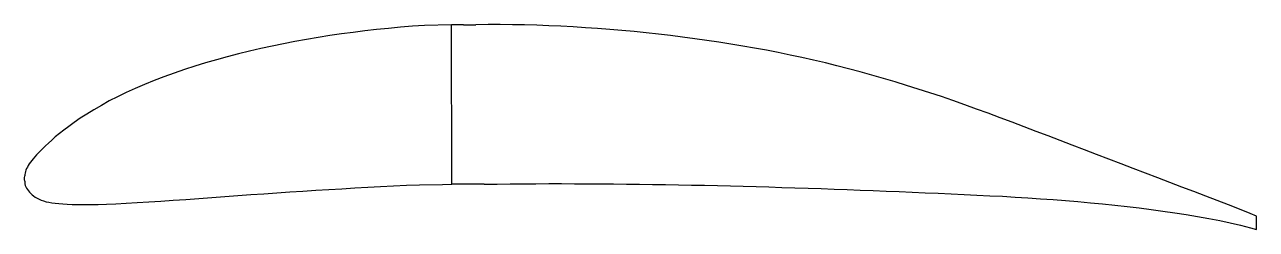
# Model space of a CAD drawing. Header units: millimetres. Extents: x -72 to 135, y -34 to 0.
import ezdxf

# ---------------------------------------------------------------- set-up
doc = ezdxf.new("R2010")
doc.units = ezdxf.units.MM
doc.layers.add('7', color=7, linetype='Continuous')
doc.layers.add('LAYER01', color=7, linetype='Continuous')

msp = doc.modelspace()

# ---------------------------------------------------------------- linework, layer by layer
for p, q in [((0.05, -26.81), (0, 0)), ((2, -0.01), (0, 0)), ((2, -0.01), (2, 0.02)), ((2.05, -26.79), (0.05, -26.79))]:
    msp.add_line(p, q)
at = {"color": 7}
for p, q in [((2, -0.01), (4.09, 0.03)), ((-1.52, -26.82), (0.05, -26.81)), ((5.49, -26.78), (2.05, -26.79))]:
    msp.add_line(p, q, dxfattribs=at)
at = {"layer": '7', "color": 7, "linetype": 'Continuous'}
for points in [[(0, 0), (-4.57, -0.09), (-6.59, -0.24), (-8.6, -0.4), (-10.6, -0.59), (-12.6, -0.79), (-14.58, -1.02), (-16.56, -1.26), (-18.53, -1.53), (-20.49, -1.81), (-22.45, -2.12), (-24.39, -2.45), (-26.32, -2.8), (-28.25, -3.17), (-30.16, -3.57), (-32.06, -3.99), (-33.95, -4.43), (-35.82, -4.89), (-37.69, -5.38), (-39.53, -5.89), (-41.35, -6.41), (-43.14, -6.96), (-44.91, -7.53), (-46.64, -8.12), (-48.34, -8.74), (-49.99, -9.37), (-51.6, -10.02), (-53.17, -10.69), (-54.68, -11.37), (-56.12, -12.08), (-57.52, -12.8), (-58.85, -13.53), (-60.1, -14.26), (-61.29, -14.99), (-62.39, -15.71), (-63.4, -16.4), (-64.33, -17.07), (-65.16, -17.7), (-65.91, -18.29), (-66.59, -18.85), (-67.19, -19.38), (-67.73, -19.87), (-68.22, -20.33), (-68.65, -20.75), (-69.05, -21.15), (-69.41, -21.52), (-69.74, -21.87), (-70.04, -22.2), (-70.3, -22.51), (-70.55, -22.81), (-70.76, -23.09), (-70.96, -23.37), (-71.13, -23.64), (-71.28, -23.91), (-71.41, -24.17), (-71.52, -24.42), (-71.61, -24.67), (-71.67, -24.92), (-71.71, -25.16), (-71.73, -25.4)], [(135.21, -32.18), (134.16, -31.73), (132.38, -31), (130.54, -30.26), (128.65, -29.52), (126.71, -28.78), (124.73, -28.03), (122.71, -27.27), (120.68, -26.51), (118.64, -25.73), (116.59, -24.96), (114.53, -24.17), (112.48, -23.39), (110.42, -22.6), (108.37, -21.81), (106.32, -21.02), (104.29, -20.24), (102.26, -19.46), (100.24, -18.68), (98.21, -17.91), (96.19, -17.13), (94.17, -16.37), (92.16, -15.61), (90.16, -14.87), (88.18, -14.15), (86.21, -13.44), (84.24, -12.74), (82.29, -12.07), (80.34, -11.42), (78.4, -10.79), (76.45, -10.17), (74.51, -9.58), (72.56, -9), (70.62, -8.45), (68.66, -7.91), (66.71, -7.39), (64.75, -6.89), (62.79, -6.41), (60.82, -5.94), (58.85, -5.5), (56.87, -5.08), (54.89, -4.67), (52.9, -4.28), (50.91, -3.91), (48.91, -3.56), (46.9, -3.22), (44.89, -2.9), (42.86, -2.6), (40.84, -2.32), (38.81, -2.05), (36.77, -1.79), (34.73, -1.55), (32.69, -1.33), (30.65, -1.13), (28.6, -0.94), (26.56, -0.76), (24.51, -0.61), (22.47, -0.47), (20.42, -0.34), (18.37, -0.24), (16.33, -0.15), (14.29, -0.07), (12.24, -0.02), (10.2, 0.02), (8.16, 0.04), (6.12, 0.04), (4.09, 0.03)], [(-71.74, -26.27), (-71.73, -26.51), (-71.71, -26.75), (-71.64, -26.99), (-71.55, -27.23), (-71.43, -27.47), (-71.29, -27.7), (-71.12, -27.92), (-70.93, -28.14), (-70.72, -28.36), (-70.49, -28.56), (-70.23, -28.77), (-69.95, -28.96), (-69.64, -29.15), (-69.31, -29.32), (-68.95, -29.48), (-68.56, -29.61), (-68.13, -29.73), (-67.67, -29.83), (-67.16, -29.91), (-66.6, -29.98), (-66, -30.04), (-65.33, -30.09), (-64.58, -30.14), (-63.76, -30.18), (-62.84, -30.21), (-61.82, -30.22), (-60.68, -30.22), (-59.4, -30.2), (-57.98, -30.14), (-56.4, -30.07), (-54.67, -29.98), (-52.82, -29.88), (-50.87, -29.77), (-48.85, -29.64), (-46.78, -29.5), (-44.66, -29.35), (-42.5, -29.19), (-40.32, -29.03), (-38.13, -28.87), (-35.94, -28.71), (-33.75, -28.55), (-31.56, -28.4), (-29.37, -28.24), (-27.18, -28.1), (-24.99, -27.95), (-22.81, -27.82), (-20.63, -27.68), (-18.45, -27.55), (-16.27, -27.43), (-14.1, -27.31), (-11.93, -27.2), (-9.76, -27.09), (-7.59, -26.98), (-5.41, -26.88), (-1.52, -26.82)], [(5.49, -26.78), (7.66, -26.76), (9.82, -26.74), (11.98, -26.72), (14.14, -26.71), (16.31, -26.7), (18.48, -26.7), (20.65, -26.71), (22.83, -26.71), (25.01, -26.73), (27.2, -26.74), (29.39, -26.77), (31.58, -26.79), (33.77, -26.82), (35.96, -26.86), (38.14, -26.89), (40.33, -26.94), (42.5, -26.98), (44.67, -27.03), (46.83, -27.08), (48.98, -27.13), (51.15, -27.19), (53.31, -27.25), (55.5, -27.32), (57.69, -27.39), (59.88, -27.46), (62.08, -27.54), (64.27, -27.62), (66.47, -27.7), (68.66, -27.78), (70.85, -27.87), (73.02, -27.95), (75.2, -28.04), (77.37, -28.13), (79.55, -28.22), (81.73, -28.31), (83.91, -28.41), (86.09, -28.51), (88.26, -28.61), (90.42, -28.72), (92.57, -28.83), (94.71, -28.96), (96.83, -29.09), (98.95, -29.23), (101.06, -29.38), (103.16, -29.54), (105.24, -29.72), (107.32, -29.91), (109.38, -30.1), (111.44, -30.32), (113.48, -30.55), (115.51, -30.79), (117.53, -31.05), (119.52, -31.32), (121.5, -31.61), (123.44, -31.91), (125.35, -32.23), (127.22, -32.57), (129.05, -32.92), (130.83, -33.3), (132.56, -33.7), (134.25, -34.13), (135.21, -34.39)]]:
    msp.add_lwpolyline(points, dxfattribs=at)
at = {"layer": 'LAYER01'}
msp.add_line((135.21, -34.39), (135.21, -32.18), dxfattribs=at)
msp.add_lwpolyline([(-71.74, -26.27), (-71.75, -25.98), (-71.75, -25.71), (-71.73, -25.4)], dxfattribs=at)

doc.saveas('drawing.dxf')
